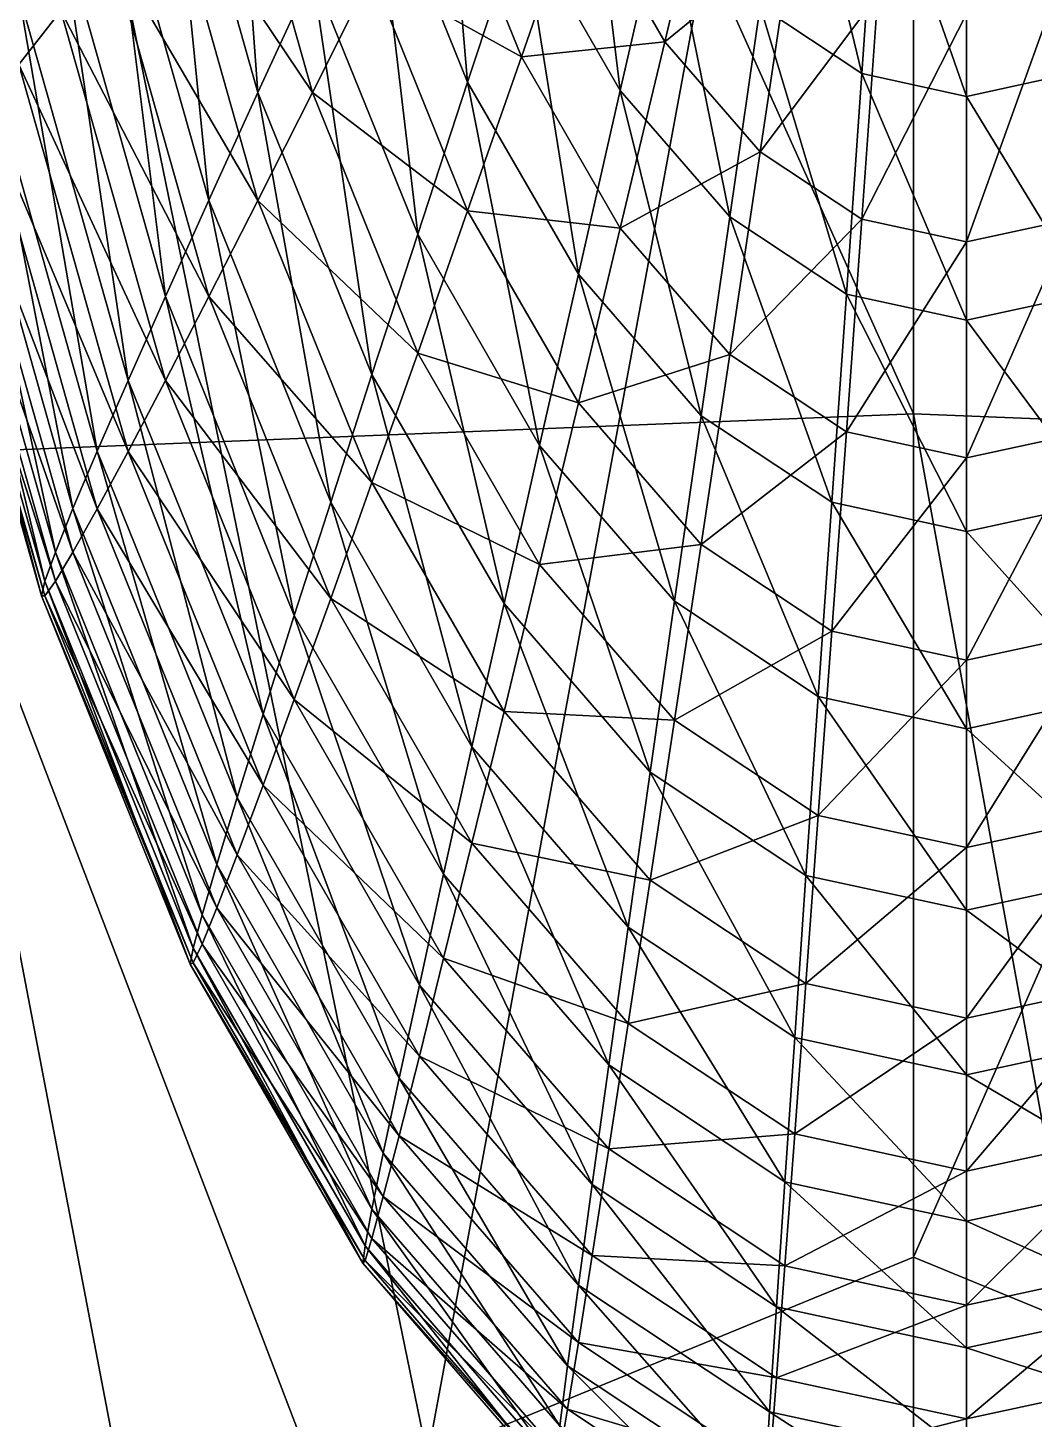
# Model space of a CAD drawing. Header units: metres. Extents: x -2.96 to 2.96, y -4.72 to 1.39.
# Drawn here: x -0.2933 to 0.04, y -3.7063 to -3.2453 of the extents above; entities that cross this region are included whole.
import ezdxf

# ---------------------------------------------------------------- set-up
doc = ezdxf.new("R2010")
doc.units = ezdxf.units.M

msp = doc.modelspace()

# ---------------------------------------------------------------- linework, layer by layer
at = {"layer": 'Cockpit'}
for points in [[(-0.2824, -3.23967, 0.35516), (-0.29636, -3.25746, 0.33703), (-0.32306, -3.11568, 0.35695)], [(-0.21713, -3.26668, 0.12056), (-0.22735, -3.12739, 0.12714), (-0.24777, -3.15836, 0.13578)], [(-0.21713, -3.26668, 0.12056), (-0.19907, -3.22737, 0.11309), (-0.22735, -3.12739, 0.12714)], [(-0.14767, -3.26324, 0.09615), (-0.15816, -3.13925, 0.10285), (-0.17936, -3.18479, 0.10717)], [(-0.14767, -3.26324, 0.09615), (-0.12988, -3.20926, 0.09301), (-0.15816, -3.13925, 0.10285)], [(-0.09712, -3.26605, 0.08503), (-0.11096, -3.15214, 0.09157), (-0.12988, -3.20926, 0.09301)], [(-0.09712, -3.26605, 0.08503), (-0.0824, -3.20165, 0.08461), (-0.11096, -3.15214, 0.09157)], [(-0.2334, -3.30241, 0.12951), (-0.24777, -3.15836, 0.13578), (-0.26616, -3.18658, 0.14579)], [(-0.2334, -3.30241, 0.12951), (-0.21713, -3.26668, 0.12056), (-0.24777, -3.15836, 0.13578)], [(-0.19907, -3.26673, 0.39318), (-0.24777, -3.19414, 0.39039), (-0.22735, -3.16675, 0.40723)], [(-0.17936, -3.22743, 0.41061), (-0.19907, -3.26673, 0.39318), (-0.22735, -3.16675, 0.40723)], [(-0.01713, -3.26046, 0.07634), (-0.04022, -3.16499, 0.08163), (-0.05081, -3.23812, 0.07948)], [(-0.01713, -3.26046, 0.07634), (-0.01176, -3.18388, 0.07897), (-0.04022, -3.16499, 0.08163)], [(-0.16421, -3.31368, 0.10096), (-0.17936, -3.18479, 0.10717), (-0.19907, -3.22737, 0.11309)], [(-0.16421, -3.31368, 0.10096), (-0.14767, -3.26324, 0.09615), (-0.17936, -3.18479, 0.10717)], [(-0.12988, -3.25487, 0.41748), (-0.17936, -3.22743, 0.41061), (-0.15816, -3.18486, 0.42732)], [(-0.11096, -3.20036, 0.43461), (-0.12988, -3.25487, 0.41748), (-0.15816, -3.18486, 0.42732)], [(-0.06693, -3.18462, 0.44495), (-0.0824, -3.24986, 0.42765), (-0.11096, -3.20036, 0.43461)], [(-0.04022, -3.21545, 0.44062), (-0.0824, -3.24986, 0.42765), (-0.06693, -3.18462, 0.44495)], [(0.0176, -3.26798, 0.07529), (-0.01176, -3.18388, 0.07897), (-0.01713, -3.26046, 0.07634)], [(0.0176, -3.26798, 0.07529), (0.0176, -3.19023, 0.07808), (-0.01176, -3.18388, 0.07897)], [(0.05233, -3.26046, 0.07634), (0.04695, -3.18388, 0.07897), (0.0176, -3.19023, 0.07808)], [(-0.24777, -3.33429, 0.13989), (-0.26616, -3.18658, 0.14579), (-0.2824, -3.21184, 0.1571)], [(-0.24777, -3.33429, 0.13989), (-0.2334, -3.30241, 0.12951), (-0.26616, -3.18658, 0.14579)], [(-0.21713, -3.30246, 0.37517), (-0.26616, -3.21851, 0.37299), (-0.24777, -3.19414, 0.39039)], [(-0.19907, -3.26673, 0.39318), (-0.21713, -3.30246, 0.37517), (-0.24777, -3.19414, 0.39039)], [(0.05233, -3.26046, 0.07634), (0.0176, -3.19023, 0.07808), (0.0176, -3.26798, 0.07529)], [(-0.0824, -3.24986, 0.42765), (-0.12988, -3.25487, 0.41748), (-0.11096, -3.20036, 0.43461)], [(-0.06087, -3.30789, 0.07914), (-0.0824, -3.20165, 0.08461), (-0.09712, -3.26605, 0.08503)], [(-0.06087, -3.30789, 0.07914), (-0.05081, -3.23812, 0.07948), (-0.0824, -3.20165, 0.08461)], [(-0.26011, -3.36209, 0.15161), (-0.2824, -3.21184, 0.1571), (-0.29636, -3.23394, 0.16962)], [(-0.26011, -3.36209, 0.15161), (-0.24777, -3.33429, 0.13989), (-0.2824, -3.21184, 0.1571)], [(-0.11096, -3.32689, 0.0872), (-0.12988, -3.20926, 0.09301), (-0.14767, -3.26324, 0.09615)], [(-0.11096, -3.32689, 0.0872), (-0.09712, -3.26605, 0.08503), (-0.12988, -3.20926, 0.09301)], [(-0.04022, -3.21545, 0.44062), (-0.05081, -3.28633, 0.42252), (-0.0824, -3.24986, 0.42765)], [(-0.01176, -3.23433, 0.43797), (-0.05081, -3.28633, 0.42252), (-0.04022, -3.21545, 0.44062)], [(-0.2334, -3.33434, 0.35671), (-0.2824, -3.23967, 0.35516), (-0.26616, -3.21851, 0.37299)], [(-0.21713, -3.30246, 0.37517), (-0.2334, -3.33434, 0.35671), (-0.26616, -3.21851, 0.37299)], [(-0.17936, -3.36018, 0.10742), (-0.19907, -3.22737, 0.11309), (-0.21713, -3.26668, 0.12056)], [(-0.17936, -3.36018, 0.10742), (-0.16421, -3.31368, 0.10096), (-0.19907, -3.22737, 0.11309)], [(-0.14767, -3.30589, 0.39958), (-0.19907, -3.26673, 0.39318), (-0.17936, -3.22743, 0.41061)], [(-0.12988, -3.25487, 0.41748), (-0.14767, -3.30589, 0.39958), (-0.17936, -3.22743, 0.41061)], [(-0.27034, -3.38558, 0.16459), (-0.29636, -3.23394, 0.16962), (-0.30792, -3.25271, 0.18326)], [(-0.27034, -3.38558, 0.16459), (-0.26011, -3.36209, 0.15161), (-0.29636, -3.23394, 0.16962)], [(-0.01176, -3.23433, 0.43797), (-0.01713, -3.30867, 0.41938), (-0.05081, -3.28633, 0.42252)], [(0.0176, -3.24069, 0.43707), (-0.01713, -3.30867, 0.41938), (-0.01176, -3.23433, 0.43797)], [(0.04695, -3.23433, 0.43797), (0.0176, -3.3162, 0.41833), (0.0176, -3.24069, 0.43707)], [(0.04695, -3.23433, 0.43797), (0.05233, -3.30867, 0.41938), (0.0176, -3.3162, 0.41833)], [(-0.24777, -3.36213, 0.33795), (-0.29636, -3.25746, 0.33703), (-0.2824, -3.23967, 0.35516)], [(-0.2334, -3.33434, 0.35671), (-0.24777, -3.36213, 0.33795), (-0.2824, -3.23967, 0.35516)], [(-0.02224, -3.33352, 0.07554), (-0.05081, -3.23812, 0.07948), (-0.06087, -3.30789, 0.07914)], [(-0.02224, -3.33352, 0.07554), (-0.01713, -3.26046, 0.07634), (-0.05081, -3.23812, 0.07948)], [(0.0176, -3.24069, 0.43707), (0.0176, -3.3162, 0.41833), (-0.01713, -3.30867, 0.41938)], [(-0.0824, -3.24986, 0.42765), (-0.09712, -3.31165, 0.4095), (-0.12988, -3.25487, 0.41748)], [(-0.05081, -3.28633, 0.42252), (-0.09712, -3.31165, 0.4095), (-0.0824, -3.24986, 0.42765)], [(-0.27838, -3.40459, 0.17872), (-0.30792, -3.25271, 0.18326), (-0.31701, -3.26801, 0.19792)], [(-0.27838, -3.40459, 0.17872), (-0.27034, -3.38558, 0.16459), (-0.30792, -3.25271, 0.18326)], [(-0.26011, -3.38561, 0.31902), (-0.30792, -3.27175, 0.31874), (-0.29636, -3.25746, 0.33703)], [(-0.24777, -3.36213, 0.33795), (-0.26011, -3.38561, 0.31902), (-0.29636, -3.25746, 0.33703)], [(-0.09712, -3.31165, 0.4095), (-0.14767, -3.30589, 0.39958), (-0.12988, -3.25487, 0.41748)], [(-0.12382, -3.38369, 0.09112), (-0.14767, -3.26324, 0.09615), (-0.16421, -3.31368, 0.10096)], [(-0.12382, -3.38369, 0.09112), (-0.11096, -3.32689, 0.0872), (-0.14767, -3.26324, 0.09615)], [(0.0176, -3.34215, 0.07433), (-0.01713, -3.26046, 0.07634), (-0.02224, -3.33352, 0.07554)], [(0.0176, -3.34215, 0.07433), (0.0176, -3.26798, 0.07529), (-0.01713, -3.26046, 0.07634)], [(0.05744, -3.33352, 0.07554), (0.05233, -3.26046, 0.07634), (0.0176, -3.26798, 0.07529)], [(-0.28416, -3.41898, 0.1939), (-0.31701, -3.26801, 0.19792), (-0.32355, -3.27973, 0.21347)], [(-0.28416, -3.41898, 0.1939), (-0.27838, -3.40459, 0.17872), (-0.31701, -3.26801, 0.19792)], [(-0.19302, -3.40239, 0.11546), (-0.21713, -3.26668, 0.12056), (-0.2334, -3.30241, 0.12951)], [(-0.19302, -3.40239, 0.11546), (-0.17936, -3.36018, 0.10742), (-0.21713, -3.26668, 0.12056)], [(-0.16421, -3.35304, 0.38105), (-0.21713, -3.30246, 0.37517), (-0.19907, -3.26673, 0.39318)], [(-0.14767, -3.30589, 0.39958), (-0.16421, -3.35304, 0.38105), (-0.19907, -3.26673, 0.39318)], [(-0.07034, -3.37378, 0.08061), (-0.09712, -3.26605, 0.08503), (-0.11096, -3.32689, 0.0872)], [(-0.07034, -3.37378, 0.08061), (-0.06087, -3.30789, 0.07914), (-0.09712, -3.26605, 0.08503)], [(0.05744, -3.33352, 0.07554), (0.0176, -3.26798, 0.07529), (0.0176, -3.34215, 0.07433)], [(-0.27034, -3.40462, 0.30007), (-0.31701, -3.28242, 0.30044), (-0.30792, -3.27175, 0.31874)], [(-0.26011, -3.38561, 0.31902), (-0.27034, -3.40462, 0.30007), (-0.30792, -3.27175, 0.31874)], [(-0.28765, -3.42864, 0.21001), (-0.32355, -3.27973, 0.21347), (-0.32749, -3.28778, 0.22981)], [(-0.28765, -3.42864, 0.21001), (-0.28416, -3.41898, 0.1939), (-0.32355, -3.27973, 0.21347)], [(-0.27838, -3.419, 0.28124), (-0.32355, -3.2894, 0.28225), (-0.31701, -3.28242, 0.30044)], [(-0.27034, -3.40462, 0.30007), (-0.27838, -3.419, 0.28124), (-0.31701, -3.28242, 0.30044)], [(-0.05081, -3.28633, 0.42252), (-0.06087, -3.3535, 0.40362), (-0.09712, -3.31165, 0.4095)], [(-0.01713, -3.30867, 0.41938), (-0.06087, -3.3535, 0.40362), (-0.05081, -3.28633, 0.42252)], [(-0.28882, -3.43349, 0.22693), (-0.32749, -3.28778, 0.22981), (-0.32881, -3.29209, 0.24681)], [(-0.28882, -3.43349, 0.22693), (-0.28765, -3.42864, 0.21001), (-0.32749, -3.28778, 0.22981)], [(-0.28416, -3.42865, 0.26268), (-0.32749, -3.29263, 0.26433), (-0.32355, -3.2894, 0.28225)], [(-0.27838, -3.419, 0.28124), (-0.28416, -3.42865, 0.26268), (-0.32355, -3.2894, 0.28225)], [(-0.28765, -3.43349, 0.24454), (-0.32881, -3.29209, 0.24681), (-0.32749, -3.29263, 0.26433)], [(-0.28765, -3.43349, 0.24454), (-0.28882, -3.43349, 0.22693), (-0.32881, -3.29209, 0.24681)], [(-0.28416, -3.42865, 0.26268), (-0.28765, -3.43349, 0.24454), (-0.32749, -3.29263, 0.26433)], [(-0.20507, -3.44, 0.12504), (-0.2334, -3.30241, 0.12951), (-0.24777, -3.33429, 0.13989)], [(-0.20507, -3.44, 0.12504), (-0.19302, -3.40239, 0.11546), (-0.2334, -3.30241, 0.12951)], [(-0.17936, -3.39596, 0.36203), (-0.2334, -3.33434, 0.35671), (-0.21713, -3.30246, 0.37517)], [(-0.16421, -3.35304, 0.38105), (-0.17936, -3.39596, 0.36203), (-0.21713, -3.30246, 0.37517)], [(-0.11096, -3.36953, 0.39064), (-0.16421, -3.35304, 0.38105), (-0.14767, -3.30589, 0.39958)], [(-0.09712, -3.31165, 0.4095), (-0.11096, -3.36953, 0.39064), (-0.14767, -3.30589, 0.39958)], [(-0.02705, -3.40249, 0.07658), (-0.06087, -3.30789, 0.07914), (-0.07034, -3.37378, 0.08061)], [(-0.02705, -3.40249, 0.07658), (-0.02224, -3.33352, 0.07554), (-0.06087, -3.30789, 0.07914)], [(-0.01713, -3.30867, 0.41938), (-0.02224, -3.37912, 0.40001), (-0.06087, -3.3535, 0.40362)], [(0.0176, -3.3162, 0.41833), (-0.02224, -3.37912, 0.40001), (-0.01713, -3.30867, 0.41938)], [(0.05233, -3.30867, 0.41938), (0.0176, -3.38775, 0.3988), (0.0176, -3.3162, 0.41833)], [(0.05233, -3.30867, 0.41938), (0.05744, -3.37912, 0.40002), (0.0176, -3.38775, 0.3988)], [(-0.13561, -3.43602, 0.09676), (-0.16421, -3.31368, 0.10096), (-0.17936, -3.36018, 0.10742)], [(-0.13561, -3.43602, 0.09676), (-0.12382, -3.38369, 0.09112), (-0.16421, -3.31368, 0.10096)], [(-0.06087, -3.3535, 0.40362), (-0.11096, -3.36953, 0.39064), (-0.09712, -3.31165, 0.4095)], [(0.0176, -3.3162, 0.41833), (0.0176, -3.38775, 0.3988), (-0.02224, -3.37912, 0.40001)], [(-0.07914, -3.43527, 0.08387), (-0.11096, -3.32689, 0.0872), (-0.12382, -3.38369, 0.09112)], [(-0.07914, -3.43527, 0.08387), (-0.07034, -3.37378, 0.08061), (-0.11096, -3.32689, 0.0872)], [(-0.21543, -3.47271, 0.13607), (-0.24777, -3.33429, 0.13989), (-0.26011, -3.36209, 0.15161)], [(-0.21543, -3.47271, 0.13607), (-0.20507, -3.44, 0.12504), (-0.24777, -3.33429, 0.13989)], [(-0.19302, -3.43432, 0.34266), (-0.24777, -3.36213, 0.33795), (-0.2334, -3.33434, 0.35671)], [(-0.17936, -3.39596, 0.36203), (-0.19302, -3.43432, 0.34266), (-0.2334, -3.33434, 0.35671)], [(0.0176, -3.41216, 0.07522), (-0.02224, -3.33352, 0.07554), (-0.02705, -3.40249, 0.07658)], [(0.0176, -3.41216, 0.07522), (0.0176, -3.34215, 0.07433), (-0.02224, -3.33352, 0.07554)], [(0.06225, -3.40249, 0.07658), (0.05744, -3.33352, 0.07554), (0.0176, -3.34215, 0.07433)], [(0.06225, -3.40249, 0.07658), (0.0176, -3.34215, 0.07433), (0.0176, -3.41216, 0.07522)], [(-0.12382, -3.42305, 0.37121), (-0.17936, -3.39596, 0.36203), (-0.16421, -3.35304, 0.38105)], [(-0.11096, -3.36953, 0.39064), (-0.12382, -3.42305, 0.37121), (-0.16421, -3.35304, 0.38105)], [(-0.06087, -3.3535, 0.40362), (-0.07034, -3.41642, 0.38405), (-0.11096, -3.36953, 0.39064)], [(-0.02224, -3.37912, 0.40001), (-0.07034, -3.41642, 0.38405), (-0.06087, -3.3535, 0.40362)], [(-0.14623, -3.48349, 0.10406), (-0.17936, -3.36018, 0.10742), (-0.19302, -3.40239, 0.11546)], [(-0.14623, -3.48349, 0.10406), (-0.13561, -3.43602, 0.09676), (-0.17936, -3.36018, 0.10742)], [(-0.22401, -3.50028, 0.14847), (-0.26011, -3.36209, 0.15161), (-0.27034, -3.38558, 0.16459)], [(-0.22401, -3.50028, 0.14847), (-0.21543, -3.47271, 0.13607), (-0.26011, -3.36209, 0.15161)], [(-0.20507, -3.46783, 0.32309), (-0.26011, -3.38561, 0.31902), (-0.24777, -3.36213, 0.33795)], [(-0.19302, -3.43432, 0.34266), (-0.20507, -3.46783, 0.32309), (-0.24777, -3.36213, 0.33795)], [(-0.07034, -3.41642, 0.38405), (-0.12382, -3.42305, 0.37121), (-0.11096, -3.36953, 0.39064)], [(-0.03152, -3.46686, 0.07943), (-0.07034, -3.37378, 0.08061), (-0.07914, -3.43527, 0.08387)], [(-0.03152, -3.46686, 0.07943), (-0.02705, -3.40249, 0.07658), (-0.07034, -3.37378, 0.08061)], [(-0.0872, -3.4919, 0.0889), (-0.12382, -3.38369, 0.09112), (-0.13561, -3.43602, 0.09676)], [(-0.0872, -3.4919, 0.0889), (-0.07914, -3.43527, 0.08387), (-0.12382, -3.38369, 0.09112)], [(-0.02224, -3.37912, 0.40001), (-0.02705, -3.44514, 0.38001), (-0.07034, -3.41642, 0.38405)], [(0.0176, -3.38775, 0.3988), (-0.02705, -3.44514, 0.38001), (-0.02224, -3.37912, 0.40001)], [(0.05744, -3.37912, 0.40002), (0.0176, -3.45481, 0.37865), (0.0176, -3.38775, 0.3988)], [(0.05744, -3.37912, 0.40002), (0.06225, -3.44514, 0.38001), (0.0176, -3.45481, 0.37865)], [(-0.23076, -3.52249, 0.16215), (-0.27034, -3.38558, 0.16459), (-0.27838, -3.40459, 0.17872)], [(-0.23076, -3.52249, 0.16215), (-0.22401, -3.50028, 0.14847), (-0.27034, -3.38558, 0.16459)], [(-0.21543, -3.49623, 0.30347), (-0.27034, -3.40462, 0.30007), (-0.26011, -3.38561, 0.31902)], [(-0.20507, -3.46783, 0.32309), (-0.21543, -3.49623, 0.30347), (-0.26011, -3.38561, 0.31902)], [(0.0176, -3.38775, 0.3988), (0.0176, -3.45481, 0.37865), (-0.02705, -3.44514, 0.38001)], [(-0.13561, -3.47181, 0.35137), (-0.19302, -3.43432, 0.34266), (-0.17936, -3.39596, 0.36203)], [(-0.12382, -3.42305, 0.37121), (-0.13561, -3.47181, 0.35137), (-0.17936, -3.39596, 0.36203)], [(-0.23561, -3.53919, 0.17701), (-0.27838, -3.40459, 0.17872), (-0.28416, -3.41898, 0.1939)], [(-0.23561, -3.53919, 0.17701), (-0.23076, -3.52249, 0.16215), (-0.27838, -3.40459, 0.17872)], [(-0.22401, -3.51932, 0.28395), (-0.27838, -3.419, 0.28124), (-0.27034, -3.40462, 0.30007)], [(-0.21543, -3.49623, 0.30347), (-0.22401, -3.51932, 0.28395), (-0.27034, -3.40462, 0.30007)], [(-0.15561, -3.52574, 0.11299), (-0.19302, -3.40239, 0.11546), (-0.20507, -3.44, 0.12504)], [(-0.15561, -3.52574, 0.11299), (-0.14623, -3.48349, 0.10406), (-0.19302, -3.40239, 0.11546)], [(0.0176, -3.4775, 0.07794), (-0.02705, -3.40249, 0.07658), (-0.03152, -3.46686, 0.07943)], [(0.0176, -3.4775, 0.07794), (0.0176, -3.41216, 0.07522), (-0.02705, -3.40249, 0.07658)], [(0.06671, -3.46686, 0.07943), (0.06225, -3.40249, 0.07658), (0.0176, -3.41216, 0.07522)], [(0.06671, -3.46686, 0.07943), (0.0176, -3.41216, 0.07522), (0.0176, -3.4775, 0.07794)], [(-0.23854, -3.55023, 0.19292), (-0.28416, -3.41898, 0.1939), (-0.28765, -3.42864, 0.21001)], [(-0.23854, -3.55023, 0.19292), (-0.23561, -3.53919, 0.17701), (-0.28416, -3.41898, 0.1939)], [(-0.23076, -3.5369, 0.26467), (-0.28416, -3.42865, 0.26268), (-0.27838, -3.419, 0.28124)], [(-0.22401, -3.51932, 0.28395), (-0.23076, -3.5369, 0.26467), (-0.27838, -3.419, 0.28124)], [(-0.07034, -3.41642, 0.38405), (-0.07914, -3.47463, 0.36396), (-0.12382, -3.42305, 0.37121)], [(-0.02705, -3.44514, 0.38001), (-0.07914, -3.47463, 0.36396), (-0.07034, -3.41642, 0.38405)], [(-0.07914, -3.47463, 0.36396), (-0.13561, -3.47181, 0.35137), (-0.12382, -3.42305, 0.37121)], [(-0.23952, -3.55555, 0.20978), (-0.28765, -3.42864, 0.21001), (-0.28882, -3.43349, 0.22693)], [(-0.23952, -3.55555, 0.20978), (-0.23854, -3.55023, 0.19292), (-0.28765, -3.42864, 0.21001)], [(-0.23561, -3.54885, 0.24579), (-0.28765, -3.43349, 0.24454), (-0.28416, -3.42865, 0.26268)], [(-0.23076, -3.5369, 0.26467), (-0.23561, -3.54885, 0.24579), (-0.28416, -3.42865, 0.26268)], [(-0.23854, -3.55508, 0.22745), (-0.28882, -3.43349, 0.22693), (-0.28765, -3.43349, 0.24454)], [(-0.23854, -3.55508, 0.22745), (-0.23952, -3.55555, 0.20978), (-0.28882, -3.43349, 0.22693)], [(-0.23561, -3.54885, 0.24579), (-0.23854, -3.55508, 0.22745), (-0.28765, -3.43349, 0.24454)], [(-0.14623, -3.51542, 0.33126), (-0.20507, -3.46783, 0.32309), (-0.19302, -3.43432, 0.34266)], [(-0.13561, -3.47181, 0.35137), (-0.14623, -3.51542, 0.33126), (-0.19302, -3.43432, 0.34266)], [(-0.09447, -3.54325, 0.09567), (-0.13561, -3.43602, 0.09676), (-0.14623, -3.48349, 0.10406)], [(-0.09447, -3.54325, 0.09567), (-0.0872, -3.4919, 0.0889), (-0.13561, -3.43602, 0.09676)], [(-0.03561, -3.52613, 0.08409), (-0.07914, -3.43527, 0.08387), (-0.0872, -3.4919, 0.0889)], [(-0.03561, -3.52613, 0.08409), (-0.03152, -3.46686, 0.07943), (-0.07914, -3.43527, 0.08387)], [(-0.16366, -3.56244, 0.12346), (-0.20507, -3.44, 0.12504), (-0.21543, -3.47271, 0.13607)], [(-0.16366, -3.56244, 0.12346), (-0.15561, -3.52574, 0.11299), (-0.20507, -3.44, 0.12504)], [(-0.02705, -3.44514, 0.38001), (-0.03152, -3.50622, 0.35952), (-0.07914, -3.47463, 0.36396)], [(0.0176, -3.45481, 0.37865), (-0.03152, -3.50622, 0.35952), (-0.02705, -3.44514, 0.38001)], [(0.06225, -3.44514, 0.38001), (0.0176, -3.51686, 0.35803), (0.0176, -3.45481, 0.37865)], [(0.06225, -3.44514, 0.38001), (0.06671, -3.50622, 0.35952), (0.0176, -3.51686, 0.35803)], [(0.0176, -3.45481, 0.37865), (0.0176, -3.51686, 0.35803), (-0.03152, -3.50622, 0.35952)], [(-0.15561, -3.55357, 0.31104), (-0.21543, -3.49623, 0.30347), (-0.20507, -3.46783, 0.32309)], [(-0.14623, -3.51542, 0.33126), (-0.15561, -3.55357, 0.31104), (-0.20507, -3.46783, 0.32309)], [(0.0176, -3.53765, 0.08247), (-0.03152, -3.46686, 0.07943), (-0.03561, -3.52613, 0.08409)], [(0.0176, -3.53765, 0.08247), (0.0176, -3.4775, 0.07794), (-0.03152, -3.46686, 0.07943)], [(0.07081, -3.52613, 0.08409), (0.06671, -3.46686, 0.07943), (0.0176, -3.4775, 0.07794)], [(-0.17034, -3.59331, 0.1354), (-0.21543, -3.47271, 0.13607), (-0.22401, -3.50028, 0.14847)], [(-0.17034, -3.59331, 0.1354), (-0.16366, -3.56244, 0.12346), (-0.21543, -3.47271, 0.13607)], [(-0.0872, -3.52769, 0.34352), (-0.14623, -3.51542, 0.33126), (-0.13561, -3.47181, 0.35137)], [(-0.07914, -3.47463, 0.36396), (-0.0872, -3.52769, 0.34352), (-0.13561, -3.47181, 0.35137)], [(-0.03152, -3.50622, 0.35952), (-0.0872, -3.52769, 0.34352), (-0.07914, -3.47463, 0.36396)], [(0.07081, -3.52613, 0.08409), (0.0176, -3.4775, 0.07794), (0.0176, -3.53765, 0.08247)], [(-0.10088, -3.58892, 0.10411), (-0.14623, -3.48349, 0.10406), (-0.15561, -3.52574, 0.11299)], [(-0.10088, -3.58892, 0.10411), (-0.09447, -3.54325, 0.09567), (-0.14623, -3.48349, 0.10406)], [(-0.0393, -3.57985, 0.09052), (-0.0872, -3.4919, 0.0889), (-0.09447, -3.54325, 0.09567)], [(-0.0393, -3.57985, 0.09052), (-0.03561, -3.52613, 0.08409), (-0.0872, -3.4919, 0.0889)], [(-0.16366, -3.58597, 0.29086), (-0.22401, -3.51932, 0.28395), (-0.21543, -3.49623, 0.30347)], [(-0.15561, -3.55357, 0.31104), (-0.16366, -3.58597, 0.29086), (-0.21543, -3.49623, 0.30347)], [(-0.17559, -3.61813, 0.14871), (-0.22401, -3.50028, 0.14847), (-0.23076, -3.52249, 0.16215)], [(-0.17559, -3.61813, 0.14871), (-0.17034, -3.59331, 0.1354), (-0.22401, -3.50028, 0.14847)], [(-0.03152, -3.50622, 0.35952), (-0.03561, -3.56191, 0.33871), (-0.0872, -3.52769, 0.34352)], [(0.0176, -3.51686, 0.35803), (-0.03561, -3.56191, 0.33871), (-0.03152, -3.50622, 0.35952)], [(0.06671, -3.50622, 0.35952), (0.0176, -3.57344, 0.33709), (0.0176, -3.51686, 0.35803)], [(0.06671, -3.50622, 0.35952), (0.07081, -3.56191, 0.33871), (0.0176, -3.57344, 0.33709)], [(-0.09447, -3.57518, 0.32286), (-0.15561, -3.55357, 0.31104), (-0.14623, -3.51542, 0.33126)], [(-0.0872, -3.52769, 0.34352), (-0.09447, -3.57518, 0.32286), (-0.14623, -3.51542, 0.33126)], [(0.0176, -3.51686, 0.35803), (0.0176, -3.57344, 0.33709), (-0.03561, -3.56191, 0.33871)], [(-0.17034, -3.61235, 0.27087), (-0.23076, -3.5369, 0.26467), (-0.22401, -3.51932, 0.28395)], [(-0.16366, -3.58597, 0.29086), (-0.17034, -3.61235, 0.27087), (-0.22401, -3.51932, 0.28395)], [(-0.17936, -3.63669, 0.1633), (-0.23076, -3.52249, 0.16215), (-0.23561, -3.53919, 0.17701)], [(-0.17936, -3.63669, 0.1633), (-0.17559, -3.61813, 0.14871), (-0.23076, -3.52249, 0.16215)], [(-0.10639, -3.62855, 0.11416), (-0.15561, -3.52574, 0.11299), (-0.16366, -3.56244, 0.12346)], [(-0.10639, -3.62855, 0.11416), (-0.10088, -3.58892, 0.10411), (-0.15561, -3.52574, 0.11299)], [(0.0176, -3.59217, 0.08879), (-0.03561, -3.52613, 0.08409), (-0.0393, -3.57985, 0.09052)], [(0.0176, -3.59217, 0.08879), (0.0176, -3.53765, 0.08247), (-0.03561, -3.52613, 0.08409)], [(0.0745, -3.57985, 0.09052), (0.07081, -3.52613, 0.08409), (0.0176, -3.53765, 0.08247)], [(-0.03561, -3.56191, 0.33871), (-0.09447, -3.57518, 0.32286), (-0.0872, -3.52769, 0.34352)], [(-0.18164, -3.64886, 0.17906), (-0.23561, -3.53919, 0.17701), (-0.23854, -3.55023, 0.19292)], [(-0.17559, -3.63254, 0.25123), (-0.23561, -3.54885, 0.24579), (-0.23076, -3.5369, 0.26467)], [(-0.18164, -3.64886, 0.17906), (-0.17936, -3.63669, 0.1633), (-0.23561, -3.53919, 0.17701)], [(-0.17034, -3.61235, 0.27087), (-0.17559, -3.63254, 0.25123), (-0.23076, -3.5369, 0.26467)], [(0.0745, -3.57985, 0.09052), (0.0176, -3.53765, 0.08247), (0.0176, -3.59217, 0.08879)], [(-0.04256, -3.62761, 0.09867), (-0.09447, -3.54325, 0.09567), (-0.10088, -3.58892, 0.10411)], [(-0.04256, -3.62761, 0.09867), (-0.0393, -3.57985, 0.09052), (-0.09447, -3.54325, 0.09567)], [(-0.17936, -3.64636, 0.23209), (-0.23854, -3.55508, 0.22745), (-0.23561, -3.54885, 0.24579)], [(-0.17559, -3.63254, 0.25123), (-0.17936, -3.64636, 0.23209), (-0.23561, -3.54885, 0.24579)], [(-0.1824, -3.65455, 0.19587), (-0.23854, -3.55023, 0.19292), (-0.23952, -3.55555, 0.20978)], [(-0.1824, -3.65455, 0.19587), (-0.18164, -3.64886, 0.17906), (-0.23854, -3.55023, 0.19292)], [(-0.10088, -3.61675, 0.30216), (-0.16366, -3.58597, 0.29086), (-0.15561, -3.55357, 0.31104)], [(-0.09447, -3.57518, 0.32286), (-0.10088, -3.61675, 0.30216), (-0.15561, -3.55357, 0.31104)], [(-0.18164, -3.65372, 0.21359), (-0.23952, -3.55555, 0.20978), (-0.23854, -3.55508, 0.22745)], [(-0.18164, -3.65372, 0.21359), (-0.1824, -3.65455, 0.19587), (-0.23952, -3.55555, 0.20978)], [(-0.17936, -3.64636, 0.23209), (-0.18164, -3.65372, 0.21359), (-0.23854, -3.55508, 0.22745)], [(-0.11096, -3.66186, 0.12576), (-0.16366, -3.56244, 0.12346), (-0.17034, -3.59331, 0.1354)], [(-0.11096, -3.66186, 0.12576), (-0.10639, -3.62855, 0.11416), (-0.16366, -3.56244, 0.12346)], [(-0.03561, -3.56191, 0.33871), (-0.0393, -3.61178, 0.31772), (-0.09447, -3.57518, 0.32286)], [(0.0176, -3.57344, 0.33709), (-0.0393, -3.61178, 0.31772), (-0.03561, -3.56191, 0.33871)], [(0.07081, -3.56191, 0.33871), (0.0176, -3.6241, 0.31599), (0.0176, -3.57344, 0.33709)], [(0.07081, -3.56191, 0.33871), (0.0745, -3.61178, 0.31772), (0.0176, -3.6241, 0.31599)], [(-0.0393, -3.61178, 0.31772), (-0.10088, -3.61675, 0.30216), (-0.09447, -3.57518, 0.32286)], [(0.0176, -3.57344, 0.33709), (0.0176, -3.6241, 0.31599), (-0.0393, -3.61178, 0.31772)], [(0.0176, -3.64064, 0.09684), (-0.0393, -3.57985, 0.09052), (-0.04256, -3.62761, 0.09867)], [(0.0176, -3.64064, 0.09684), (0.0176, -3.59217, 0.08879), (-0.0393, -3.57985, 0.09052)], [(0.07775, -3.62761, 0.09867), (0.0745, -3.57985, 0.09052), (0.0176, -3.59217, 0.08879)], [(-0.10639, -3.65208, 0.28157), (-0.17034, -3.61235, 0.27087), (-0.16366, -3.58597, 0.29086)], [(-0.10088, -3.61675, 0.30216), (-0.10639, -3.65208, 0.28157), (-0.16366, -3.58597, 0.29086)], [(-0.04535, -3.66904, 0.10847), (-0.10088, -3.58892, 0.10411), (-0.10639, -3.62855, 0.11416)], [(-0.04535, -3.66904, 0.10847), (-0.04256, -3.62761, 0.09867), (-0.10088, -3.58892, 0.10411)], [(-0.11455, -3.68859, 0.13881), (-0.17034, -3.59331, 0.1354), (-0.17559, -3.61813, 0.14871)], [(-0.11455, -3.68859, 0.13881), (-0.11096, -3.66186, 0.12576), (-0.17034, -3.59331, 0.1354)], [(0.07775, -3.62761, 0.09867), (0.0176, -3.59217, 0.08879), (0.0176, -3.64064, 0.09684)], [(-0.11096, -3.6809, 0.26124), (-0.17559, -3.63254, 0.25123), (-0.17034, -3.61235, 0.27087)], [(-0.10639, -3.65208, 0.28157), (-0.11096, -3.6809, 0.26124), (-0.17034, -3.61235, 0.27087)], [(-0.0393, -3.61178, 0.31772), (-0.04256, -3.65544, 0.29672), (-0.10088, -3.61675, 0.30216)], [(0.0176, -3.6241, 0.31599), (-0.04256, -3.65544, 0.29672), (-0.0393, -3.61178, 0.31772)], [(0.0745, -3.61178, 0.31772), (0.0176, -3.66847, 0.29489), (0.0176, -3.6241, 0.31599)], [(0.0745, -3.61178, 0.31772), (0.07775, -3.65544, 0.29672), (0.0176, -3.66847, 0.29489)], [(-0.11713, -3.70853, 0.15321), (-0.17559, -3.61813, 0.14871), (-0.17936, -3.63669, 0.1633)], [(-0.11713, -3.70853, 0.15321), (-0.11455, -3.68859, 0.13881), (-0.17559, -3.61813, 0.14871)], [(-0.04256, -3.65544, 0.29672), (-0.10639, -3.65208, 0.28157), (-0.10088, -3.61675, 0.30216)], [(0.0176, -3.68268, 0.10656), (-0.04256, -3.62761, 0.09867), (-0.04535, -3.66904, 0.10847)], [(0.0176, -3.6241, 0.31599), (0.0176, -3.66847, 0.29489), (-0.04256, -3.65544, 0.29672)], [(0.0176, -3.68268, 0.10656), (0.0176, -3.64064, 0.09684), (-0.04256, -3.62761, 0.09867)], [(0.08055, -3.66904, 0.10847), (0.07775, -3.62761, 0.09867), (0.0176, -3.64064, 0.09684)], [(-0.11455, -3.703, 0.24133), (-0.17936, -3.64636, 0.23209), (-0.17559, -3.63254, 0.25123)], [(-0.11096, -3.6809, 0.26124), (-0.11455, -3.703, 0.24133), (-0.17559, -3.63254, 0.25123)], [(-0.04767, -3.70385, 0.11986), (-0.10639, -3.62855, 0.11416), (-0.11096, -3.66186, 0.12576)], [(-0.04767, -3.70385, 0.11986), (-0.04535, -3.66904, 0.10847), (-0.10639, -3.62855, 0.11416)], [(-0.11869, -3.72154, 0.16885), (-0.17936, -3.63669, 0.1633), (-0.18164, -3.64886, 0.17906)], [(-0.11869, -3.72154, 0.16885), (-0.11713, -3.70853, 0.15321), (-0.17936, -3.63669, 0.1633)], [(0.08055, -3.66904, 0.10847), (0.0176, -3.64064, 0.09684), (0.0176, -3.68268, 0.10656)], [(-0.11713, -3.7182, 0.22199), (-0.18164, -3.65372, 0.21359), (-0.17936, -3.64636, 0.23209)], [(-0.11455, -3.703, 0.24133), (-0.11713, -3.7182, 0.22199), (-0.17936, -3.64636, 0.23209)], [(-0.11921, -3.7275, 0.18561), (-0.18164, -3.64886, 0.17906), (-0.1824, -3.65455, 0.19587)], [(-0.11921, -3.7275, 0.18561), (-0.11869, -3.72154, 0.16885), (-0.18164, -3.64886, 0.17906)], [(-0.11869, -3.72639, 0.20337), (-0.1824, -3.65455, 0.19587), (-0.18164, -3.65372, 0.21359)], [(-0.11869, -3.72639, 0.20337), (-0.11921, -3.7275, 0.18561), (-0.1824, -3.65455, 0.19587)], [(-0.11713, -3.7182, 0.22199), (-0.11869, -3.72639, 0.20337), (-0.18164, -3.65372, 0.21359)], [(-0.04535, -3.69257, 0.27588), (-0.11096, -3.6809, 0.26124), (-0.10639, -3.65208, 0.28157)], [(-0.04256, -3.65544, 0.29672), (-0.04535, -3.69257, 0.27588), (-0.10639, -3.65208, 0.28157)], [(0.0176, -3.66847, 0.29489), (-0.04535, -3.69257, 0.27588), (-0.04256, -3.65544, 0.29672)], [(0.07775, -3.65544, 0.29672), (0.0176, -3.70621, 0.27396), (0.0176, -3.66847, 0.29489)], [(0.07775, -3.65544, 0.29672), (0.08055, -3.69257, 0.27588), (0.0176, -3.70621, 0.27396)], [(-0.04949, -3.73175, 0.13274), (-0.11096, -3.66186, 0.12576), (-0.11455, -3.68859, 0.13881)], [(-0.04949, -3.73175, 0.13274), (-0.04767, -3.70385, 0.11986), (-0.11096, -3.66186, 0.12576)], [(0.0176, -3.71798, 0.11787), (-0.04535, -3.66904, 0.10847), (-0.04767, -3.70385, 0.11986)], [(0.0176, -3.66847, 0.29489), (0.0176, -3.70621, 0.27396), (-0.04535, -3.69257, 0.27588)], [(0.0176, -3.71798, 0.11787), (0.0176, -3.68268, 0.10656), (-0.04535, -3.66904, 0.10847)], [(0.08287, -3.70385, 0.11986), (0.08055, -3.66904, 0.10847), (0.0176, -3.68268, 0.10656)], [(-0.04767, -3.72289, 0.25534), (-0.11455, -3.703, 0.24133), (-0.11096, -3.6809, 0.26124)], [(-0.04535, -3.69257, 0.27588), (-0.04767, -3.72289, 0.25534), (-0.11096, -3.6809, 0.26124)], [(0.08287, -3.70385, 0.11986), (0.0176, -3.68268, 0.10656), (0.0176, -3.71798, 0.11787)], [(-0.05081, -3.75253, 0.14702), (-0.11455, -3.68859, 0.13881), (-0.11713, -3.70853, 0.15321)], [(-0.05081, -3.75253, 0.14702), (-0.04949, -3.73175, 0.13274), (-0.11455, -3.68859, 0.13881)], [(0.0176, -3.70621, 0.27396), (-0.04767, -3.72289, 0.25534), (-0.04535, -3.69257, 0.27588)], [(0.08055, -3.69257, 0.27588), (0.0176, -3.73702, 0.25335), (0.0176, -3.70621, 0.27396)], [(0.08055, -3.69257, 0.27588), (0.08287, -3.72289, 0.25534), (0.0176, -3.73702, 0.25335)], [(-0.04949, -3.74615, 0.23526), (-0.11713, -3.7182, 0.22199), (-0.11455, -3.703, 0.24133)], [(-0.04767, -3.72289, 0.25534), (-0.04949, -3.74615, 0.23526), (-0.11455, -3.703, 0.24133)], [(0.0176, -3.74628, 0.1307), (-0.04767, -3.70385, 0.11986), (-0.04949, -3.73175, 0.13274)], [(0.0176, -3.74628, 0.1307), (0.0176, -3.71798, 0.11787), (-0.04767, -3.70385, 0.11986)], [(0.0176, -3.70621, 0.27396), (0.0176, -3.73702, 0.25335), (-0.04767, -3.72289, 0.25534)], [(0.08469, -3.73174, 0.13274), (0.08287, -3.70385, 0.11986), (0.0176, -3.71798, 0.11787)]]:
    msp.add_3dface(points, dxfattribs=at)
at = {"layer": 'Nose'}
for points in [[(0, -3.37312, -0.27361), (0, -2.34773, -0.44609), (-0.45875, -2.35269, -0.40005)], [(0.32782, -3.38633, -0.24926), (0, -2.34773, -0.44609), (0, -3.37312, -0.27361)], [(0.32782, -3.38633, -0.24926), (0.45875, -2.35269, -0.40005), (0, -2.34773, -0.44609)], [(0, -3.37312, -0.27361), (-0.45875, -2.35269, -0.40005), (-0.32782, -3.38633, -0.24926)], [(-0.16091, -3.71872, 0.189), (-0.32782, -2.90692, 0.35647), (0, -2.84812, 0.40139)], [(-0.16091, -3.71872, 0.189), (0, -2.84812, 0.40139), (0, -3.65258, 0.21668)], [(0, -3.65258, 0.21668), (0, -2.84812, 0.40139), (0.32782, -2.90691, 0.35647)], [(-0.31445, -3.91713, 0.10594), (-0.32782, -2.90692, 0.35647), (-0.16091, -3.71872, 0.189)], [(0, -3.65258, 0.21668), (0.32782, -2.90691, 0.35647), (0.16091, -3.71872, 0.189)], [(0, -4.2432, -0.11613), (0, -3.37312, -0.27361), (-0.32782, -3.38633, -0.24926)], [(0.16091, -4.25806, -0.11159), (0, -3.37312, -0.27361), (0, -4.2432, -0.11613)], [(0.16091, -4.25806, -0.11159), (0.32782, -3.38633, -0.24926), (0, -3.37312, -0.27361)], [(-0.16091, -4.25806, -0.11159), (-0.32782, -3.38633, -0.24926), (-0.64062, -3.42595, -0.1762)], [(0, -4.2432, -0.11613), (-0.32782, -3.38633, -0.24926), (-0.16091, -4.25806, -0.11159)], [(-0.16091, -4.25806, -0.11159), (-0.64062, -3.42595, -0.1762), (-0.31445, -4.30263, -0.09795)], [(0, -4.725, -0.08), (-0.16091, -3.71872, 0.189), (0, -3.65258, 0.21668)], [(0, -4.725, -0.08), (0, -3.65258, 0.21668), (0.16091, -3.71872, 0.189)], [(0, -4.725, -0.08), (0, -3.65258, 0.21668), (0, -4.725, -0.08)]]:
    msp.add_3dface(points, dxfattribs=at)

doc.saveas('drawing.dxf')
